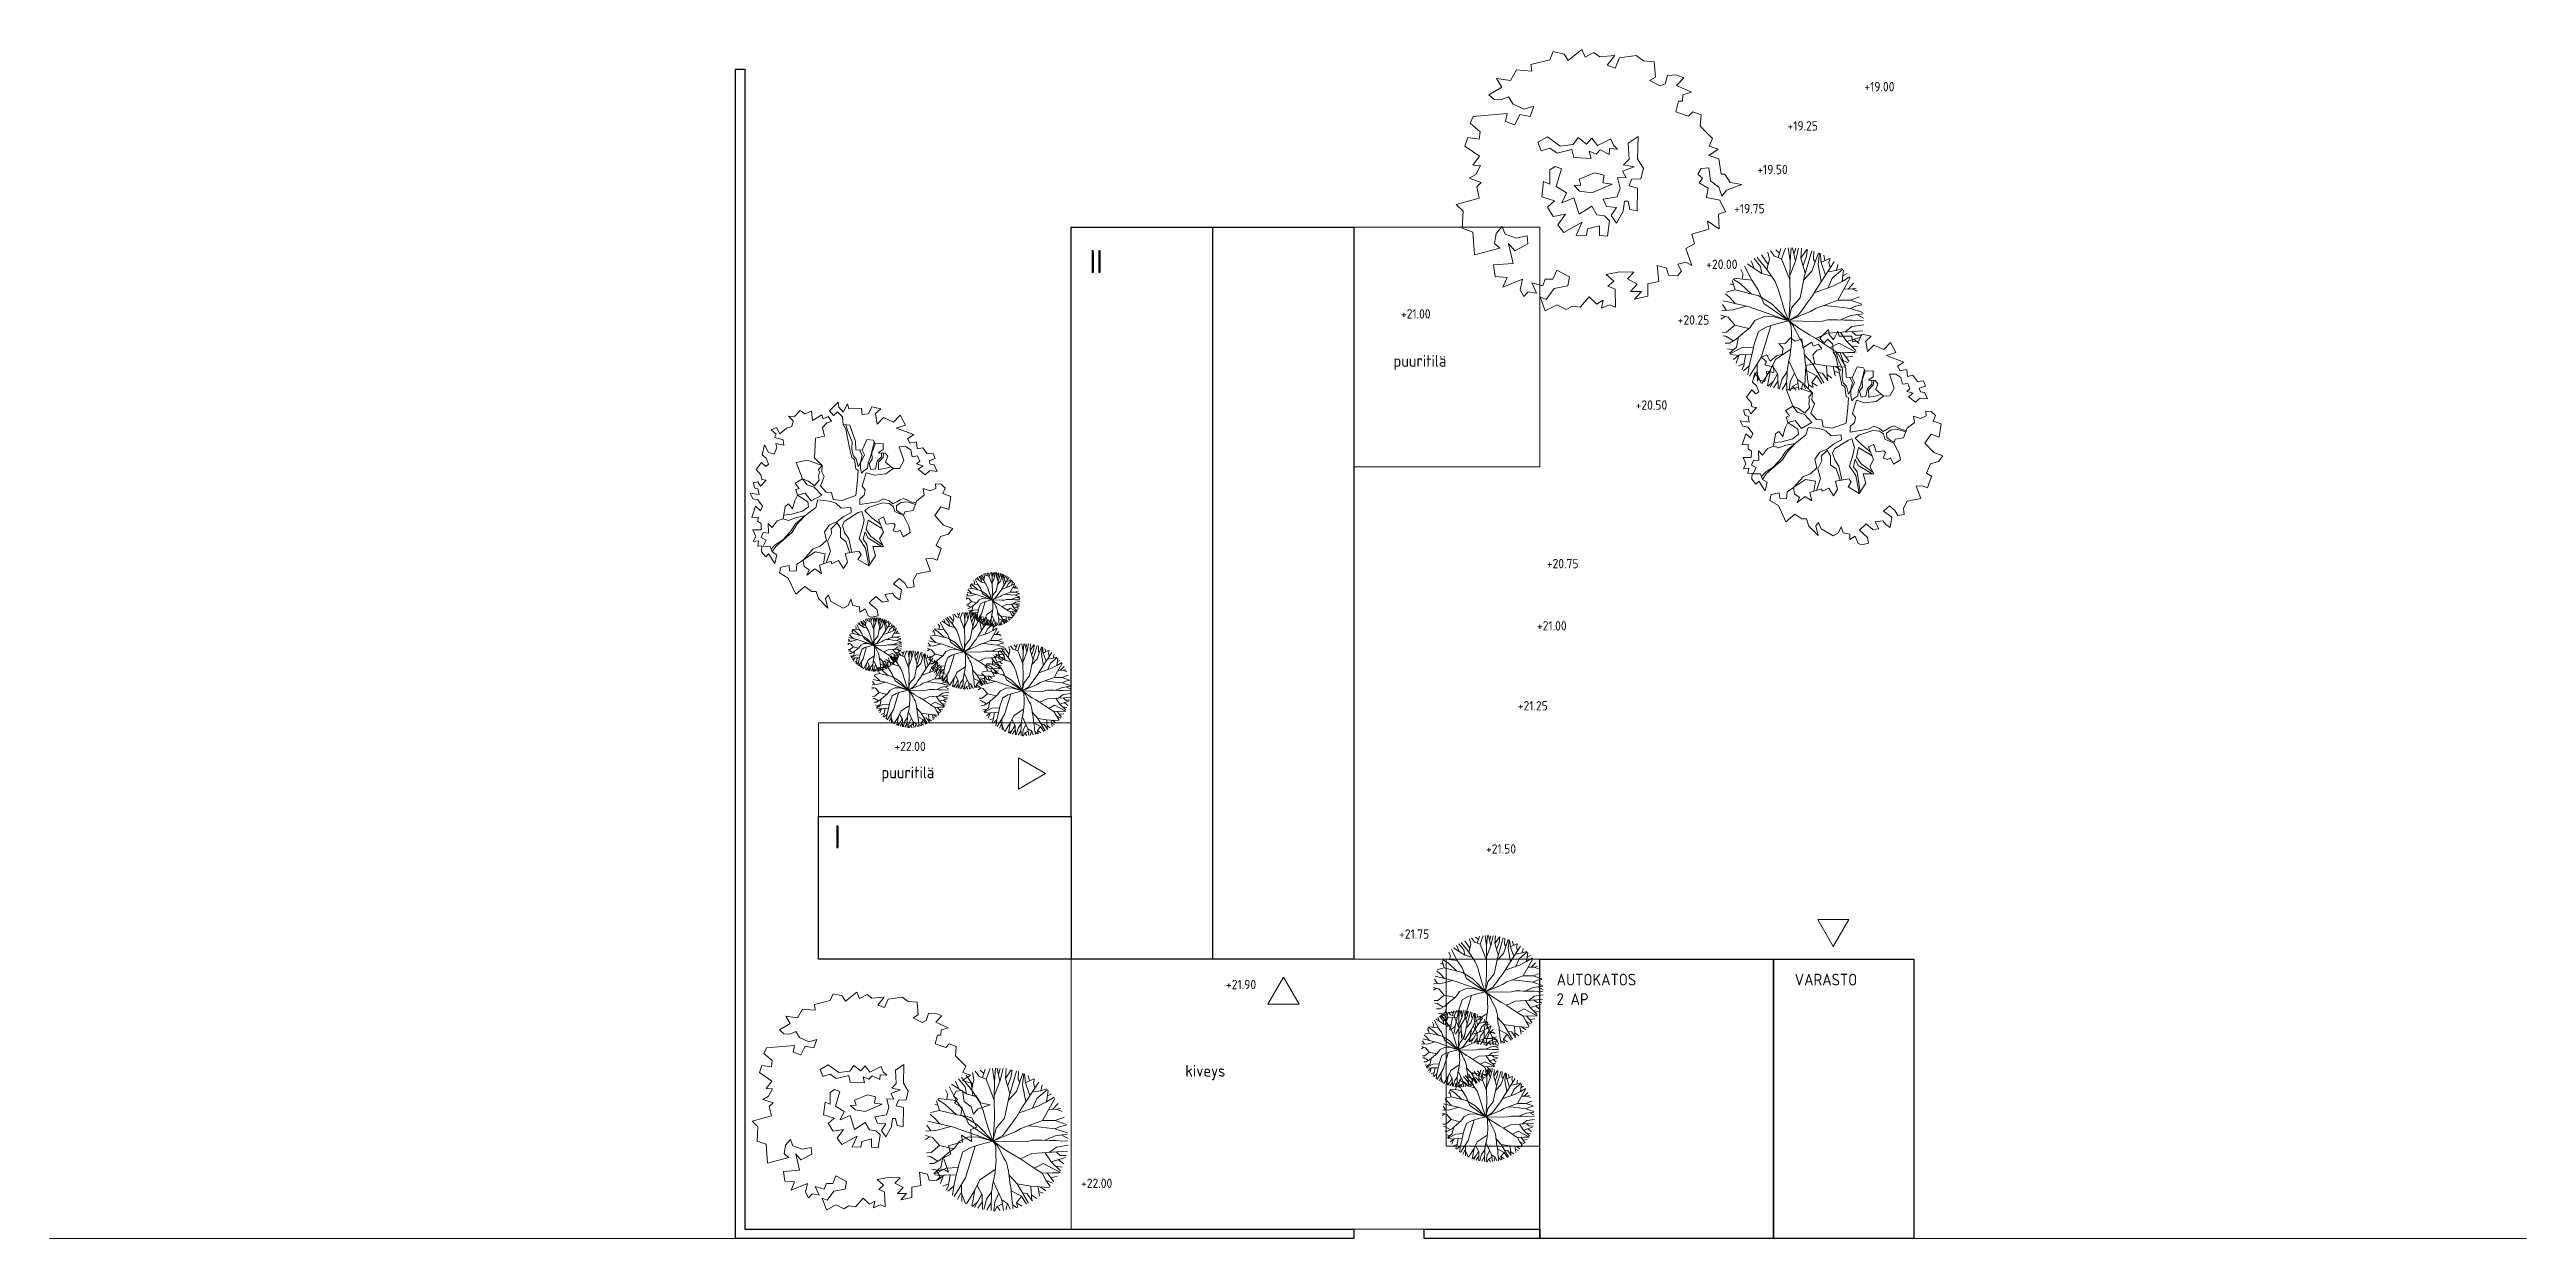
# Model space of a CAD drawing. Header units: millimetres. Extents: x -14670 to 38300, y 0 to 25422.
import ezdxf

# ---------------------------------------------------------------- set-up
doc = ezdxf.new("R2010")
doc.units = ezdxf.units.MM
doc.header["$LTSCALE"] = 0.5
for name, color, linetype, lineweight in [('AR-----T0_TEKSTIT', 9, 'Continuous', 0), ('ARD6000E0_VIHERRAK', 3, 'Continuous', 0), ('ARD7000E0_PINTARAK', 8, 'Continuous', 0)]:
    doc.layers.add(name, color=color, linetype=linetype, lineweight=lineweight)
doc.layers.add('ARF2000E0_KANTAVAT', color=1, linetype='Continuous')
doc.styles.add('Ikkunatunnus', font='isocp.shx')

# ---------------------------------------------------------------- blocks, each defined once
blk = doc.blocks.new('SYMBOL_Tree_2_2D')
at = {"color": 0, "linetype": 'ByBlock'}
for points in [[(-1464.6119, 1427.412326), (-1642.271615, 1555.378713)], [(-1423.846919, 1571.666337), (-1561.938652, 1628.360188)], [(-1396.53036, 1421.978863), (-1451.163478, 1721.353812)], [(-1197.942264, 1678.752122), (-1350.140273, 1790.47983)], [(-909.86975, 1614.453779), (-1052.247581, 1634.518311), (-1229.326141, 1866.471814)], [(-1180.582914, 1404.744491), (-1210.52427, 1877.352044)], [(-744.874559, 1337.737258), (-1101.473555, 1935.796105)], [(-559.28561, 1549.541484), (-884.006671, 1722.734976), (-1040.751831, 1974.625277)], [(-727.512949, 1924.374155), (-890.007618, 2033.826616)], [(-884.006671, 1722.734976), (-727.512949, 1924.374155), (-768.644122, 2074.4048)], [(-615.17593, 1992.393893), (-740.161303, 2084.513504)], [(9.555715, 0.18433), (0, 0), (-58.255943, 46.672603), (-106.058272, 102.043987), (-145.55096, 167.134934), (-184.166232, 241.802078), (-223.679402, 307.954772), (-272.403378, 411.104735), (-332.092994, 532.099572), (-390.188356, 625.50949), (-430.418362, 728.823301), (-451.168278, 813.394339), (-480.965151, 926.468676), (-482.972294, 1030.519805), (-504.992035, 1180.919108), (-517.107881, 1313.453055), (-547.966501, 1426.506911), (-560.061867, 1557.979112), (-571.624725, 1661.845911), (-582.678826, 1794.400339), (-594.241685, 1898.267139), (-615.17593, 1992.393893), (-617.183072, 2096.445021), (-620.726264, 2110.886111)], [(-272.324504, 1838.62415), (-454.114934, 1957.263667), (-527.358012, 2131.068947)], [(-454.114934, 1957.263667), (-417.366706, 2034.446712), (-402.118407, 2151.666907)], [(-1.877314, 1252.544335), (-272.324504, 1838.62415), (-315.855227, 2168.110385)], [(-288.219755, 1958.936109), (-124.4886, 2048.593451), (-42.293363, 2192.505927)], [(-124.4886, 2048.593451), (-221.359814, 2169.933198)], [(-175.398927, 1628.578987), (-46.38064, 1908.835359), (-13.441886, 2183.503199)], [(9.555715, 0.18433), (-67.835408, 102.781304), (-79.582596, 216.203819), (-81.589739, 320.254948), (-84.313718, 461.467194), (-87.242508, 613.296902), (-72.838449, 802.635906), (-56.635326, 953.772527), (-40.084025, 1086.859462), (-4.76947, 1238.364742), (20.46013, 1362.05981), (37.400571, 1474.973567), (54.50486, 1579.393354), (52.313388, 1693.000199), (59.677632, 1806.791373), (67.226205, 1911.026831), (65.403392, 2005.522244), (62.313771, 2165.689523)], [(-63.59805, 888.826861), (420.666332, 1208.334297), (574.784253, 1533.136037), (670.620916, 2033.351299)], [(9.555715, 0.18433), (413.319955, 102.503503), (704.723426, 193.095969), (948.488416, 330.565848), (1073.222352, 691.975718), (1160.610841, 1062.224466), (1238.996603, 1403.621738), (1281.434081, 1690.0892)], [(54.136201, 1598.504786), (210.445594, 1809.699682), (300.554097, 2135.011939)], [(66.857546, 1930.138263), (204.553796, 2150.518206)], [(505.769385, 1387.687999), (345.724001, 1679.541536), (337.073682, 2127.977784)], [(341.709716, 1887.643794), (478.907677, 2098.47003)], [(355.545658, 1661.631083), (583.511794, 2071.810025)], [(478.716367, 1883.251856), (647.842366, 2041.635473)], [(566.418291, 150.099215), (865.930403, 1141.511394), (1227.95949, 1731.132129)], [(574.784253, 1533.136037), (841.563622, 1964.200859)], [(987.790411, 1654.715481), (868.02703, 1949.3382)], [(992.403261, 1347.492135), (984.250503, 1890.479111)], [(989.065219, 1569.811177), (1115.529903, 1809.506425)], [(1238.70842, 1402.3666), (1422.853477, 1568.13735)], [(-1957.704228, 780.084748), (-2162.194413, 809.066519)], [(-1287.845218, 845.208281), (-1564.178987, 697.393826), (-2108.137085, 980.051889)], [(-1623.126733, 357.706709), (-1818.096911, 645.761541), (-2105.788916, 922.564459)], [(0, 0), (-201.454851, 146.938007), (-345.735986, 248.244675), (-479.031, 330.644722), (-650.917536, 431.418883), (-833.605864, 541.54395), (-1369.462401, 899.770323), (-1531.793221, 1000.728814), (-1843.762278, 985.15167), (-2070.43502, 991.682481)], [(-1796.732673, 1135.024186), (-2006.461758, 1105.221593)], [(-1687.77775, 992.940242), (-1897.236539, 1266.087429)], [(-1531.793221, 1000.728814), (-1649.598681, 1216.195315), (-1860.196731, 1314.853667)], [(-1649.598681, 1216.195315), (-1778.197844, 1413.777845)], [(-485.545276, 1048.093796), (-744.874559, 1337.737258), (-1180.582914, 1404.744491), (-1748.640886, 1450.080161)], [(1102.773131, 817.176862), (1477.147172, 841.032205), (1842.200601, 1032.446979)], [(1160.610841, 1062.224466), (1349.970326, 1046.758661), (1538.776822, 1059.960003), (1734.578903, 1206.063951)], [(1349.970326, 1046.758661), (1384.363233, 1246.04252), (1409.753414, 1416.474902), (1473.390207, 1531.351572)], [(1397.644162, 1335.191168), (1579.817137, 1410.196154)], [(1566.379643, 1080.556726), (1651.269295, 1318.679336)], [(1566.379643, 1080.556726), (1830.669183, 1052.761598)], [(1579.149972, 511.287685), (1637.819027, 826.075157), (1861.571419, 1009.893211)], [(1739.471589, 909.585219), (1921.001422, 878.157016)], [(-1756.717496, 349.39756), (-1979.046568, 179.563226), (-2347.612603, 124.657242)], [(0, 0), (-841.640318, 22.001875), (-1059.113961, 8.247544), (-1218.700322, -33.067958), (-1389.641462, -36.365406), (-1531.038037, -29.53367), (-1748.88034, -24.176569), (-1975.216612, -18.983316), (-2164.576097, -3.51751), (-2335.332908, -16.370675)], [(9.555715, 0.18433), (-403.371832, -177.723635), (-684.666598, -296.798919), (-862.094565, -404.311345), (-1097.409816, -484.262599), (-1324.114747, -459.957914), (-1589.206391, -427.896578), (-1930.948572, -386.692415), (-2323.792542, -261.464815)], [(-850.462059, 552.812514), (-1208.679207, 383.484735), (-2322.591081, 314.201056)], [(-1971.921004, 336.012218), (-2097.753194, 441.74656), (-2286.928349, 447.65665)], [(-1818.096911, 645.761541), (-2261.035038, 503.941614)], [(-2038.721804, 575.121864), (-2206.904103, 704.114224)], [(9.555715, 0.18433), (-299.136374, -185.272208), (-446.258709, -377.171342), (-556.772916, -539.686492), (-714.328384, -741.346153), (-878.923668, -1018.553643), (-1422.860548, -1855.842977)], [(9.555715, 0.18433), (-86.651172, -408.471612), (-354.580748, -724.847362), (-493.097775, -1417.911189), (-723.409985, -2197.717045)], [(0, 0), (-43.837286, -700.796729), (-31.446252, -1343.153187), (-39.296376, -1872.250978), (22.154715, -2284.869292)], [(0, 0), (119.443943, -300.406198), (220.124632, -619.23074), (321.37879, -967.784177), (430.714029, -1239.707557), (673.528612, -1603.5867), (954.197399, -1947.617093), (990.203307, -2002.074438)], [(0, 0), (776.271568, -542.649925), (954.548191, -974.688904), (1158.91135, -1272.394873), (1725.377717, -1335.196659)], [(0, 0), (520.022072, -528.474426), (941.346849, -785.882408), (1682.008194, -969.153357), (1961.95693, -900.568927)], [(0, 0), (1274.71555, -448.063655), (2052.852329, -629.073229)], [(9.555715, 0.18433), (504.05252, -141.100907), (795.848399, -125.912903), (1059.113961, -8.247543), (1215.239024, 212.503068), (1429.62003, 386.581077), (1661.682062, 580.118695), (1858.037132, 697.555496), (1994.197255, 700.18202)], [(1247.764704, 238.914017), (1689.354572, 136.677438), (1902.37228, -114.127368), (2123.893229, -178.512613)], [(1689.354572, 136.677438), (1949.715093, 349.879476), (2087.579859, 359.891078)], [(1733.112363, 622.840006), (1975.842591, 482.088994), (2065.146893, 463.873944)], [(-2128.444806, -197.192395), (-2343.598317, -83.445016)], [(-1595.538108, -27.947507), (-1944.682421, -170.280517), (-2326.734605, -226.231804)], [(-1930.948572, -386.692415), (-2099.35333, -466.415109), (-2288.332572, -502.720571)], [(-1935.384026, -652.313297), (-2287.25866, -526.333285)], [(-1097.409816, -484.262599), (-1538.127094, -653.147355), (-1935.384026, -652.313297), (-2220.676236, -757.320573)], [(-1538.127094, -653.147355), (-1924.246865, -1345.249398)], [(1331.544181, -461.283087), (1754.925516, -344.269847), (2111.703001, -320.194161)], [(1668.945753, -539.769179), (1848.402542, -730.148249), (1981.635885, -850.613496)], [(1953.287728, -330.884175), (2081.014547, -509.485764)], [(1997.211215, -141.692382), (2127.136682, -58.171772)], [(-1984.91831, -1002.713296), (-2155.683696, -929.890217)], [(-1730.10946, -997.266971), (-1984.91831, -1002.713296), (-2111.875255, -1026.597038)], [(-1857.513885, -999.990134), (-2029.235593, -1183.070053)], [(-794.782982, -876.845886), (-1377.900157, -1085.534512), (-1668.218132, -1232.399527), (-1911.798792, -1379.425122)], [(-1693.505907, -1408.14064), (-1824.851953, -1481.837767)], [(-1668.218132, -1232.399527), (-1720.221626, -1593.805466)], [(-1230.242951, -1032.69028), (-1364.490736, -1340.189754), (-1695.419963, -1619.511755)], [(-1216.056021, -1537.505995), (-1491.579992, -1579.498809), (-1671.923352, -1643.12291)], [(-1149.695642, -1435.356575), (-1014.003147, -1834.75955), (-979.86756, -2117.6928)], [(-1018.703068, -1233.717949), (-920.777559, -1767.108471), (-958.321277, -2117.824076)], [(-464.453659, -1274.591619), (-726.245303, -1555.176258), (-927.340226, -2130.419378)], [(-516.987725, -1498.799315), (-378.478426, -1963.765091), (-401.124146, -2276.471466)], [(-32.573281, -1419.114849), (-210.237516, -1875.548427), (-305.501899, -2279.165868)], [(-32.552229, -1285.818892), (226.532585, -1942.535179), (101.216239, -2279.01518)], [(539.483715, -1402.708559), (841.216533, -1486.702887), (1303.744771, -1788.748468)], [(841.216533, -1486.702887), (883.638012, -1703.623543), (1087.100005, -1954.612678)], [(1158.91135, -1272.394873), (1384.01181, -1720.282829)], [(1164.826233, -841.180662), (1515.774427, -1161.42115), (1746.694537, -1304.118205)], [(1452.690622, -1304.964967), (1437.040487, -1484.768736), (1499.120195, -1609.626637)], [(1682.008194, -969.153357), (1774.256265, -1262.187617)], [(1732.358779, -1129.096501), (1834.13108, -1163.274114)], [(-1491.579992, -1579.498809), (-1537.372819, -1765.860546)], [(-1301.88417, -1669.622417), (-1260.512598, -1829.955437), (-1295.297914, -1953.834834)], [(-1014.003147, -1834.75955), (-1275.045399, -1955.537021)], [(-1131.384279, -1889.068751), (-1094.331171, -2055.915975)], [(-829.421521, -1850.31752), (-776.288346, -1934.263886), (-789.42258, -2189.431154)], [(-447.733076, -1731.282203), (-547.804832, -1995.709207), (-587.913601, -2235.016198)], [(-378.478426, -1963.765091), (-562.185141, -2241.34124)], [(-163.03818, -2092.376918), (-220.44296, -2282.545404)], [(-210.237516, -1875.548427), (-120.386504, -2288.313965)], [(-39.296376, -1872.250978), (-75.094656, -2288.207842)], [(226.532585, -1942.535179), (445.849523, -2024.338007), (571.227305, -2191.86208)], [(336.191054, -1983.436593), (251.849774, -2263.875622)], [(294.020414, -2123.656107), (406.174125, -2229.48513)], [(683.037038, -1615.241675), (604.350388, -1926.749956), (652.710907, -2156.447777)], [(643.693713, -1770.995816), (850.5421, -2074.260681)], [(1080.557944, -1643.000405), (1180.341969, -1882.143158)]]:
    blk.add_lwpolyline(points, dxfattribs=at)
blk = doc.blocks.new('SYMBOL_Tree_3_2D')
at = {"color": 0, "linetype": 'ByBlock'}
for points in [[(-2245, -438), (-2206, -329), (-2268, -182), (-2121, -213), (-2190, -97), (-2059, 42), (-2245, 212), (-2229, 352), (-2291, 468), (-2206, 631), (-2314, 847), (-2059, 940), (-2105, 832), (-1904, 685), (-1858, 437), (-1695, 406), (-1571, 638), (-1734, 708), (-1734, 847), (-1858, 894), (-1803, 1095), (-1989, 1010), (-1966, 1157), (-2051, 1242), (-1927, 1304), (-1734, 1265), (-1881, 1621), (-1703, 1544), (-1687, 1760), (-1471, 1792), (-1447, 1435), (-1084, 1520), (-1215, 1405), (-1091, 1165), (-944, 1180), (-983, 1381), (-913, 1583), (-774, 1637), (-898, 1745), (-1084, 1776), (-1169, 1675), (-1293, 2140), (-875, 2171), (-805, 2364), (-495, 2349), (-372, 2473), (-255, 2055), (-46, 2101), (31, 2016), (108, 2240), (178, 2117), (341, 2031), (348, 2171), (511, 2047), (697, 2318), (852, 2264), (821, 2055), (960, 2039), (1115, 2217), (1239, 2163), (1293, 1544), (1146, 1575), (1084, 1405), (1277, 1312), (1239, 1126), (1424, 1056), (1370, 1234), (1463, 1435), (1595, 1520), (1540, 1652), (1548, 1784), (1633, 1877), (1773, 1644), (1935, 1737), (1896, 1482), (2090, 1373), (2067, 1095), (2191, 1110), (2276, 762), (2423, 700), (2376, 499), (2260, 429), (2462, 181), (2322, 120), (2407, -43), (2330, -151), (2353, -422), (2175, -283), (2121, -430), (2307, -507), (2353, -817), (2253, -949), (2237, -1142), (1959, -1165), (1896, -1057), (1796, -1251), (1835, -1343), (1989, -1390), (1997, -1537), (1943, -1684), (1804, -1552), (1680, -1823), (1633, -1668), (1517, -1661), (1517, -1591), (1324, -1537), (1246, -1769), (1324, -1847), (1269, -2001), (1061, -1986), (836, -2210), (697, -2148), (642, -2311), (526, -2141), (465, -2326), (186, -2365), (186, -2435), (31, -2535), (-8, -2745), (-108, -2466), (-217, -2381), (-54, -2326), (62, -2172), (302, -2141), (286, -2001), (186, -1939), (108, -2025), (23, -1963), (-69, -2133), (-240, -2102), (-294, -2342), (-503, -2450), (-549, -2319), (-813, -2334), (-673, -2117), (-820, -2141), (-913, -1831), (-1091, -1878), (-1176, -1723), (-1486, -1831), (-1424, -1723), (-1463, -1576), (-1587, -1645), (-1672, -1568), (-1664, -1405), (-1533, -1367), (-1486, -1196), (-1780, -1227), (-1819, -1026), (-2043, -1026), (-2098, -786), (-1958, -910), (-1958, -709), (-1827, -833), (-1726, -654), (-1610, -771), (-1602, -515), (-1649, -267), (-1773, -407), (-1865, -299), (-1920, -430)], [(-666, -329), (-952, -291), (-936, -144), (-759, -144), (-813, 73), (-936, 96), (-929, 282), (-696, 174), (-882, 507), (-743, 615), (-549, 476), (-588, 700), (-418, 808), (-302, 677), (-232, 909), (47, 878), (0, 762), (263, 762), (325, 669), (279, 553), (-39, 646), (-155, 460), (-340, 545), (-248, 328), (-549, 228), (-402, -4), (-557, -97), (-580, -236)], [(642, -476), (650, -329), (542, -322), (627, -159), (550, -82), (604, 42), (472, 11), (488, 328), (635, 359), (565, 631), (658, 762), (612, 925), (766, 986), (867, 808), (697, 576), (728, 336), (852, 244), (735, 96), (844, -4), (705, -105), (828, -353), (712, -399)], [(-23, 321), (-124, 220), (-155, -4), (0, -376), (23, -206), (163, -229), (209, -51), (93, 228), (-15, 197)], [(-573, -360), (-712, -453), (-495, -577), (-309, -600), (-309, -670), (-464, -701), (-488, -833), (-69, -840), (-31, -686), (93, -732), (101, -902), (286, -949), (465, -840), (875, -848), (751, -670), (457, -686), (356, -585), (318, -778), (240, -562), (116, -631), (124, -476), (-69, -523), (-232, -469), (-271, -213), (-410, -275), (-426, -453)]]:
    blk.add_lwpolyline(points, close=True, dxfattribs=at)
blk = doc.blocks.new('SYMBOL_Tree_4_2D')
at = {"color": 0, "linetype": 'ByBlock'}
for points in [[(-2181.172671, -522.187098), (-2227.162695, -253.428418), (-2319.382273, -291.754076), (-2365.372296, -145.877038), (-2304.052265, -15.330263), (-2396.032312, 15.330263), (-2327.047277, 122.881643), (-2449.926871, 161.207301), (-2350.042289, 245.763286), (-2350.042289, 414.635719), (-2173.507668, 337.984402), (-2111.948105, 476.196308), (-2165.603132, 552.847625), (-2119.613109, 645.068741), (-2257.82271, 698.964199), (-2073.623085, 906.162291), (-2004.398519, 760.285253), (-1920.083476, 844.841237), (-1966.0735, 1029.043933), (-2065.958082, 1098.269654), (-2073.623085, 1244.146692), (-1889.183929, 1128.930181), (-1858.523914, 1267.142088), (-1920.083476, 1313.132878), (-1904.513937, 1443.679652), (-1797.203882, 1420.684257), (-1781.634343, 1297.802614), (-1597.434718, 1382.358599), (-1689.654297, 1436.014521), (-1666.659285, 1543.5659), (-1720.314312, 1705.012737), (-1535.875156, 1812.324581), (-1482.220129, 1681.777807), (-1397.665554, 1705.012737), (-1397.665554, 1858.554907), (-1451.560113, 1973.771418), (-1305.685508, 2165.639246), (-1290.3555, 1966.106286), (-1182.805914, 1873.88517), (-1059.92632, 1996.766813), (-1044.596312, 2088.987929), (-890.817172, 1981.43655), (-852.492152, 2104.318193), (-1021.361769, 2234.864967), (-952.376734, 2288.520889), (-1021.361769, 2434.397927), (-883.152168, 2434.397927), (-867.82216, 2265.525494), (-675.957531, 2326.846548), (-537.74793, 2311.516284), (-460.858359, 2426.732796), (-514.513387, 2572.609834), (-383.968789, 2511.28878), (-207.434168, 2587.940097), (-138.209602, 2472.963121), (30.660016, 2465.058454), (-30.899547, 2257.860362), (222.524644, 2296.186021), (214.85964, 2196.299773), (345.404238, 2196.299773), (376.303785, 2058.087867), (261.089195, 2073.41813), (122.879594, 2012.097077), (84.315043, 1796.994318), (-130.544598, 1843.224643), (-330.313762, 1420.684257), (-238.094184, 1182.586103), (-506.848383, 1436.014521), (-775.602582, 1489.909978), (-791.172121, 1075.274259), (-990.701754, 1044.374197), (-952.376734, 890.832027), (-1036.931308, 898.497159), (-1052.261316, 760.285253), (-1159.810902, 668.064137), (-1290.3555, 506.856835), (-1328.680519, 652.733873), (-1428.565101, 629.738478), (-1582.104711, 376.31006), (-1735.64432, 383.975192), (-1904.513937, 284.088944), (-1958.408496, 414.635719), (-2035.058535, 199.772495), (-2150.273124, 261.093549), (-2242.492703, 168.872433), (-2157.938128, 69.225721), (-2280.817722, -38.325659), (-2127.278113, -107.551379), (-2134.943117, -245.763286), (-2058.293078, -353.314665)], [(429.958812, 2311.516284), (698.713011, 2419.067664), (668.052996, 2303.851153), (714.043019, 2150.308983), (890.817172, 2296.186021), (875.487164, 2173.304378), (1151.906367, 2058.087867), (1113.341816, 1927.541092), (1259.455953, 1881.550302), (1390.00055, 2004.431945), (1574.200175, 1873.88517), (1412.995562, 1819.989713), (1351.436, 1574.226427), (1551.205164, 1658.782411), (1727.739785, 1466.914583), (1935.173953, 1558.896164), (1958.168964, 1290.137483), (1727.739785, 1313.132878), (2050.388542, 1006.048538), (1873.61439, 975.388011), (1889.183929, 852.506369), (2042.723539, 821.845842), (1996.493984, 660.399005), (2127.038581, 637.40361), (2165.603132, 460.866045), (2303.812734, 414.635719), (2296.14773, 284.088944), (2142.608121, 291.754076), (2134.943117, 207.437627), (2219.25816, 153.54217), (2226.923163, -15.330263), (2073.383554, 69.225721), (1927.508949, 22.995395), (1827.624367, 207.437627), (1965.833968, 238.098154), (1842.954374, 337.984402), (1935.173953, 368.644929), (1935.173953, 506.856835), (1812.294359, 537.517362), (1842.954374, 698.964199), (1758.639332, 821.845842), (1620.190199, 875.501764), (1597.195187, 529.85223), (1428.32557, 399.305456), (1290.115968, 453.200913), (1182.566382, 668.064137), (1282.450964, 775.615516), (1251.790949, 867.836632), (1105.676812, 936.822817), (1243.886414, 967.72288), (1297.780972, 1098.269654), (1121.246351, 1167.25584), (1113.341816, 1259.476956), (982.797218, 1336.367808), (775.602582, 1144.260445), (645.057984, 1213.486165), (714.043019, 1397.688862), (744.942566, 1804.659449), (598.828429, 1881.550302), (660.387992, 2058.087867), (598.828429, 2211.630037), (475.948836, 2165.639246)], [(-2165.603132, -775.615516), (-2027.393531, -967.483344), (-2012.063523, -1390.02373), (-1743.309324, -1305.467746), (-1635.759738, -1474.340179), (-1535.875156, -1520.570505), (-1551.444695, -1697.10807), (-1436.230105, -1988.862146), (-1397.665554, -1758.668659), (-1305.685508, -1712.438333), (-1305.685508, -1873.88517), (-1105.916343, -2134.97872), (-967.706742, -2119.408921), (-852.492152, -2012.097077), (-867.82216, -2165.639246), (-729.612558, -2257.860362), (-775.602582, -2372.837338), (-629.727976, -2349.841943), (-629.727976, -2534.284175), (-568.407945, -2595.605229), (-407.203332, -2626.265756), (-376.303785, -2488.053849), (-483.853371, -2257.860362), (-276.658734, -2180.96951), (-184.439156, -2365.172206), (-46.229555, -2403.7374), (-61.559563, -2219.295168), (115.21459, -2265.525494), (145.874605, -2380.50247), (214.85964, -2480.388718), (345.404238, -2273.190626), (222.524644, -2065.752999), (399.298797, -2004.431945), (475.948836, -2157.974115), (491.518375, -2288.520889), (645.057984, -2326.846548), (683.383004, -2180.96951), (829.257609, -2065.752999), (1151.906367, -2134.97872), (1167.236375, -1819.989713), (1313.11098, -1873.88517), (1397.665554, -1958.201619), (1597.195187, -1743.09886), (1512.880144, -1628.121884), (1689.414765, -1466.675048), (1881.518925, -1489.909978), (2035.058535, -1405.353994), (1865.949386, -1251.811824), (1758.639332, -959.818213), (1973.498972, -821.606306), (2127.038581, -959.818213), (2288.482726, -691.059532), (2142.608121, -552.847625), (2242.253171, -452.961378), (2188.598144, -330.079735), (2073.383554, -268.758681), (2035.058535, -376.31006), (1889.183929, -376.31006), (1758.639332, -261.093549), (1720.074781, -414.635719), (1505.21514, -468.531176), (1336.105992, -645.068741), (1144.241363, -599.077951), (1075.016797, -668.064137), (1098.011808, -952.153081), (1067.351793, -1098.030119), (875.487164, -1128.930181), (867.82216, -959.818213), (783.267586, -967.483344), (706.378015, -906.162291), (806.262597, -798.610911), (790.93259, -744.954989), (614.397969, -698.724663), (629.727976, -514.521967), (491.518375, -522.187098), (483.61384, -844.601701), (337.739234, -959.818213), (353.069242, -1159.590708), (122.879594, -1059.70446), (91.980047, -1290.137483), (-146.114137, -1451.344784), (-330.313762, -1205.581498), (-215.099172, -1128.930181), (-230.42918, -1036.709065), (-553.077937, -959.818213), (-583.737953, -1167.25584), (-729.612558, -1267.142088), (-760.272574, -1052.039329), (-937.046726, -1059.70446), (-929.381722, -998.383407), (-1221.130933, -975.148476), (-1251.790949, -1174.920972), (-1359.340535, -1013.71367), (-1589.769714, -1075.034724), (-1489.885132, -983.053143), (-1566.774703, -860.1715), (-1528.210152, -714.054927), (-1704.984304, -744.954989), (-1789.299347, -890.832027), (-1927.74848, -821.606306), (-1889.183929, -698.724663), (-2081.288089, -660.399005)]]:
    blk.add_lwpolyline(points, close=True, dxfattribs=at)
for points in [[(-238.094184, 1182.586103), (-307.31875, 1044.374197), (-291.988742, 921.492554), (-460.858359, 752.620121), (-399.538328, 560.752292), (-284.323738, 506.856835), (-314.983754, 337.984402), (-130.544598, 230.433022), (222.524644, 207.437627), (399.298797, 529.85223), (506.848383, 737.289857), (468.283832, 790.945779), (529.843394, 1013.71367), (483.61384, 1082.939391), (514.513387, 1274.807219), (568.168414, 1512.905373), (614.397969, 1758.668659), (598.828429, 1881.550302)], [(724.381696, 1171.422064), (737.038031, 1036.709065), (622.062973, 883.166895), (537.508398, 821.845842), (568.168414, 1013.71367), (529.843394, 1113.599918), (560.50341, 1259.476956), (637.39298, 1420.684257), (637.39298, 1712.677869), (659.673193, 1849.531458)], [(-238.094184, 1182.586103), (-353.308773, 1128.930181), (-360.973777, 1059.70446), (-414.868336, 983.053143), (-437.863348, 890.832027), (-591.402957, 806.276043), (-683.622535, 967.72288), (-791.172121, 1075.274259), (-744.942566, 898.497159), (-614.397969, 783.280648), (-522.17839, 537.517362), (-806.502129, 506.856835), (-867.82216, 737.289857), (-1052.261316, 760.285253), (-890.817172, 522.187098), (-921.716719, 406.970587), (-1090.586336, 360.979797), (-1359.340535, 399.305456), (-1536.954615, 450.833614)], [(1117.255069, 1213.821582), (975.132215, 1021.378802), (883.152168, 906.162291), (798.597594, 821.845842), (729.373027, 698.964199), (614.397969, 675.729268), (552.838406, 645.068741), (575.833418, 760.285253), (622.062973, 875.501764), (783.267586, 1021.378802), (775.602582, 1144.260445)], [(1467.777331, -507.613507), (1374.670543, -445.296246), (1282.450964, -345.649534), (1228.556406, -291.754076), (1151.906367, -291.754076), (1059.686789, -307.08434), (952.137203, -314.749471), (898.482176, -215.102759), (798.597594, -115.216511), (645.057984, -130.546775), (222.524644, -22.995395), (276.419203, 99.886248), (406.963801, 145.877038), (475.948836, 245.763286), (445.28882, 360.979797), (660.387992, 614.408214), (813.927601, 483.86144), (1075.016797, 406.970587), (1290.115968, 453.200913)], [(1177.079638, 903.110757), (1144.241363, 821.845842), (1006.031761, 767.950384), (898.482176, 614.408214), (790.93259, 637.40361), (806.262597, 783.280648), (913.812183, 852.506369), (967.467211, 998.383407), (1121.246351, 1167.25584)], [(1259.377312, 514.61079), (1105.676812, 529.85223), (959.802207, 568.417424), (1021.361769, 729.624726), (1167.236375, 790.945779), (1217.296687, 884.122719)], [(-2131.092242, -176.32604), (-2012.063523, -122.881643), (-1773.969339, -76.651317), (-1543.779691, 30.660527), (-1359.340535, 153.54217), (-1082.921332, 238.098154), (-1336.345523, 122.881643), (-1512.880144, 0), (-1773.969339, -84.555984), (-2004.398519, -161.207301), (-2134.943117, -245.763286)], [(-1582.104711, 376.31006), (-1482.220129, 291.754076), (-1305.685508, 284.088944), (-1082.921332, 238.098154), (-767.937578, 322.654138), (-652.962519, 468.531176), (-414.868336, 337.984402), (-291.988742, 230.433022), (-222.764176, 69.225721), (0, 0), (-38.564551, -115.216511), (-253.424191, -138.211906), (-437.863348, -184.202697), (-629.727976, -184.202697), (-798.837125, -291.754076), (-837.162144, -499.191703), (-1029.026773, -568.177889), (-1205.800926, -560.512757), (-1528.210152, -714.054927)], [(-1052.700068, -988.562324), (-852.492152, -767.950384), (-821.832137, -529.85223), (-660.627523, -391.640324), (-629.727976, -284.088944), (-445.528352, -215.102759), (-422.53334, -360.979797), (-506.848383, -560.512757), (-422.53334, -698.724663), (-444.339993, -985.731696)], [(-399.092964, -996.514575), (-337.978766, -668.064137), (-368.638781, -491.526572), (-353.308773, -322.414603), (-276.658734, -245.763286), (115.21459, -184.202697), (199.529633, -191.867828), (176.534621, -399.305456), (68.985035, -552.847625), (-107.549586, -760.285253), (-53.894559, -1029.043933), (-146.114137, -1451.344784)], [(350.055706, -1120.319916), (168.869617, -821.606306), (130.544598, -629.738478), (261.089195, -437.631114), (485.867568, -752.675375)], [(488.502787, -645.188602), (360.734246, -414.635719), (276.419203, -207.198092), (383.968789, -168.872433), (737.038031, -199.53296), (875.487164, -276.423813), (936.807195, -376.31006), (921.477187, -499.191703), (1075.016797, -668.064137)], [(1098.051592, -645.108663), (1036.691777, -599.077951), (975.132215, -483.86144), (1013.696765, -383.975192), (1144.241363, -360.979797), (1290.115968, -406.970587), (1441.457683, -535.089292)], [(-1528.210152, -714.054927), (-1190.470918, -645.068741), (-990.701754, -775.615516), (-1121.25032, -983.102976)], [(-112.554548, -1428.622471), (7.665004, -959.818213), (-23.234543, -813.941175), (84.315043, -668.064137), (91.980047, -829.271438), (315.218988, -1143.166339)]]:
    blk.add_lwpolyline(points, dxfattribs=at)

msp = doc.modelspace()

# ---------------------------------------------------------------- linework, layer by layer
at = {"layer": 'ARD7000E0_PINTARAK'}
for p, q in [((0, 0, -1400), (-14670, 0, -1400)), ((25200, 0, -1400), (38300, 0, -1400))]:
    msp.add_line(p, q, dxfattribs=at)
at = {"layer": 'ARD7000E0_PINTARAK', "elevation": -1400}
for points in [[(13225, 21625), (17200, 21625), (17200, 16500), (13225, 16500)], [(1775, 11025), (7175, 11025), (7175, 9025), (1775, 9025)], [(17200, 5975), (7175, 5975), (7175, 200), (17200, 200)], [(15200, 5975), (17200, 5975), (17200, 1975), (15200, 1975)]]:
    msp.add_lwpolyline(points, close=True, dxfattribs=at)
at = {"layer": 'ARD7000E0_PINTARAK'}
for points in [[(6628, 9943), (6050, 10277), (6050, 9610)], [(23477, 6242), (23810, 6820), (23143, 6820)], [(11720, 5590), (11387, 5012), (12053, 5012)]]:
    msp.add_lwpolyline(points, close=True, dxfattribs=at)
at = {"layer": 'ARF2000E0_KANTAVAT'}
for p, q in [((10200, 21625, -1400), (10200, 5975, -1400)), ((7175, 9025, -1400), (7175, 5975, -1400))]:
    msp.add_line(p, q, dxfattribs=at)
at = {"layer": 'ARF2000E0_KANTAVAT', "elevation": -1400}
for points in [[(200, 0), (0, 0), (0, 25000), (200, 25000), (200, 200)], [(200, 200), (13225, 200), (13225, 0), (200, 0)]]:
    msp.add_lwpolyline(points, dxfattribs=at)
for points in [[(7175, 21625), (13225, 21625), (13225, 5975), (1775, 5975), (1775, 9025), (7175, 9025)], [(17200, 5975), (22200, 5975), (22200, 0), (17200, 0)], [(22200, 5975), (25200, 5975), (25200, 0), (22200, 0)], [(14725, 200), (17200, 200), (17200, 0), (14725, 0)]]:
    msp.add_lwpolyline(points, close=True, dxfattribs=at)

# ---------------------------------------------------------------- block references
at = {"layer": 'ARD6000E0_VIHERRAK'}
for name, p, xscale, yscale, zscale, rotation in [('SYMBOL_Tree_3_2D', (18308, 22542), 1.169999999998254, 1.169999999998254, 1.56, 90), ('SYMBOL_Tree_2_2D', (22524, 19619), 0.6824999999989814, 0.6824999999989814, 0.9099999999999999, 180), ('SYMBOL_Tree_4_2D', (23642, 17184, -1400), 0.8999999999986605, 0.8999999999986605, 1.200000000000045, 22.9825611588288), ('SYMBOL_Tree_4_2D', (2465, 15633), 0.8999999999999893, 0.8999999999999893, 1.2, 22.98256115882437), ('SYMBOL_Tree_2_2D', (5481, 13653), 0.2572499999987485, 0.2572499999987485, 0.3429999999999999, 180), ('SYMBOL_Tree_2_2D', (2950, 12686), 0.2572499999989759, 0.2572499999989759, 0.3429999999999999, 180), ('SYMBOL_Tree_2_2D', (4888, 12546), 0.367499999998472, 0.367499999998472, 0.4899999999999999, 180), ('SYMBOL_Tree_2_2D', (6134, 11708), 0.4409999999988941, 0.4409999999988941, 0.5879999999999999, 180), ('SYMBOL_Tree_2_2D', (3696, 11724), 0.367499999998472, 0.367499999998472, 0.4899999999999999, 180), ('SYMBOL_Tree_2_2D', (16040, 5275), 0.5249999999996362, 0.5249999999996362, 0.7, 180), ('SYMBOL_Tree_3_2D', (2770, 2868), 0.9750000000000227, 0.9750000000000227, 1.3, 90), ('SYMBOL_Tree_2_2D', (15455, 4036), 0.3674999999993815, 0.3674999999993815, 0.4899999999999999, 180), ('SYMBOL_Tree_2_2D', (5512, 2078), 0.6824999999994361, 0.6824999999994361, 0.9099999999999999, 180), ('SYMBOL_Tree_2_2D', (16048, 2601), 0.4409999999993488, 0.4409999999993488, 0.5879999999999999, 180)]:
    msp.add_blockref(name, p, dxfattribs=dict(at, xscale=xscale, yscale=yscale, zscale=zscale, rotation=rotation))

# ---------------------------------------------------------------- texts
at = {"layer": 'AR-----T0_TEKSTIT', "width": 3130, "attachment_point": 1, "style": 'Ikkunatunnus'}
for s, insert, char_height in [('+19.00', (24140, 24728, -2800), 200), ('+19.25', (22497, 23890, -4200), 200), ('+19.50', (21851, 22957, -2800), 200), ('+19.75', (21355, 22120, -1400), 200), ('II', (7566, 21138, 1400), 500), ('+20.00', (20760, 20930), 200), ('+21.00', (14230, 19870), 200), ('+20.25', (20150, 19740), 200), ('puuritilä', (14070, 18890), 250), ('+20.50', (19250, 17920), 200), ('+20.75', (17350, 14530), 200), ('+21.00', (17140, 13200), 200), ('+21.25', (16730, 11490), 200), ('+22.00', (3400, 10620), 200), ('puuritilä', (3120, 10090), 250), ('I', (2106, 8838, 1400), 500), ('+21.50', (16050, 8430), 200), ('+21.75', (14190, 6610), 200), ('+21.90', (10490, 5530), 200), ('AUTOKATOS\\P2 AP', (17560, 5660), 250), ('VARASTO', (22650, 5660), 250), ('kiveys', (9620, 3710), 250), ('+22.00', (7390, 1280), 200)]:
    msp.add_mtext(s, dxfattribs=dict(at, insert=insert, char_height=char_height))

doc.saveas('drawing.dxf')
